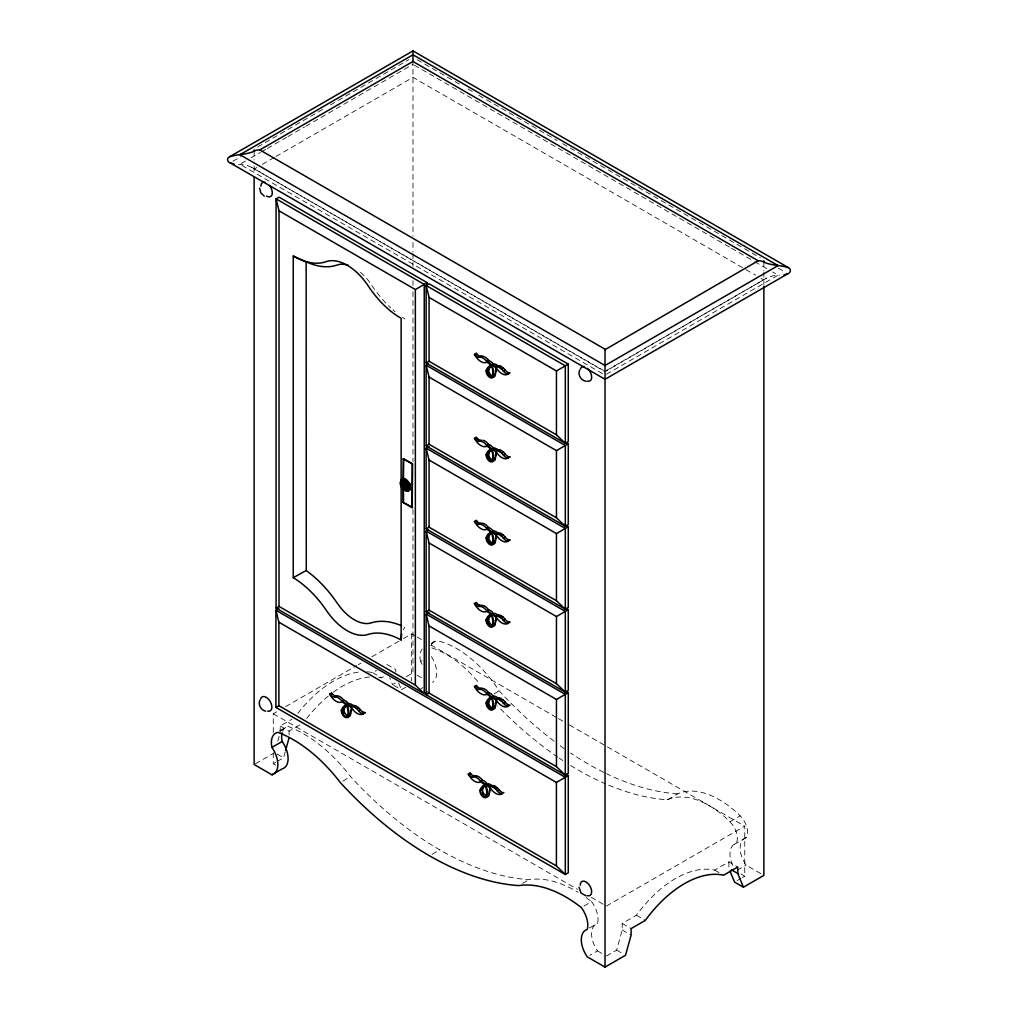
<?xml version="1.0" encoding="UTF-8"?>
<svg xmlns="http://www.w3.org/2000/svg" width="1018" height="1018" viewBox="0 0 1018 1018"><rect width="100%" height="100%" fill="white"/><g stroke="black" fill="none" stroke-linecap="round" stroke-linejoin="round"><path stroke-width="0.75" stroke-dasharray="5 3.75" d="M277.825 741.155L279.416 735.403M277.125 761.502L283.538 757.799L285.129 752.048M606.384 956.042L616.654 950.125L622.214 929.968L622.214 923.466L636.428 915.258A97.041 56.028 -60 0 1 714.674 870.085L728.901 861.864L737.783 867.005M403.281 629.748L404.795 627.215M238.428 164.369A18.731 15.295 0 0 0 239.904 164.292L246.738 165.349L251.395 167.207L605.023 371.659L766.605 278.079L772.573 275.891L778.096 275.165A18.731 15.295 0 0 0 779.572 275.229M232.868 161.264L241.126 156.505M257.618 146.974L324.984 108.073M330.494 104.905L408.854 59.655M245.402 161.124L239.904 164.292L603.776 374.369M250.899 157.943L260.506 152.395M261.88 151.606L266.003 149.226M267.378 148.424L286.605 137.328M287.979 136.539L304.471 127.021M305.845 126.219L412.977 64.363M254.131 169.077L256.867 167.499M262.351 164.343L274.669 157.217M276.043 156.428L412.977 77.368L744.603 268.828M606.384 370.577L766.605 278.079M606.397 374.293L778.096 275.165L772.598 271.997M273.282 732.476L273.282 713.733L277.392 711.366M285.613 706.619L356.847 665.492M358.221 664.703L360.957 663.112M371.914 656.788L402.059 639.393M403.433 638.604L411.641 633.858L415.764 636.225M280.217 732.515L280.217 726.012L291.848 719.293M366.785 671.804A97.041 56.028 -60 0 1 372.677 672.631L376.558 670.391M279.352 731.013L285.765 727.31M431.797 643.007L434.355 641.531M280.408 730.873L288.107 726.432A124.463 71.858 60 0 1 315.122 741.333L320.479 745.443A124.463 71.858 60 0 1 350.561 776.619A312.488 180.415 60 0 0 529.042 879.679A123.662 71.4 60 0 1 559.149 883.179L564.506 885.266A123.662 71.4 60 0 1 578.071 892.252M431.581 643.592L436.684 640.64A93.249 53.839 60 0 1 499.151 690.84A312.488 180.415 60 0 0 554.377 741.409M280.217 726.012L289.099 731.153L302.041 723.683M378.671 677.237A97.041 56.028 -60 0 1 381.572 677.772L385.44 675.532M422.254 664.334A20.958 12.101 60 0 0 420.536 661.598L423.094 660.122M255.505 763.729L273.282 753.46M395.264 683.04L392.528 684.618L389.716 677.772M406.169 676.741L412.977 672.809L412.977 509.267M273.282 752.798L273.282 763.729L275.853 762.253M393.801 685.343L401.423 689.746L406.538 686.794M420.536 688.982L423.094 687.506M342.875 781.073L350.561 776.619M494.035 693.792L499.151 690.84M432.103 854.331L439.801 849.89M522.628 883.382L529.042 879.679M608.688 785.183A312.488 180.415 60 0 0 667.401 799.792L677.632 793.887A88.553 51.129 60 0 1 740.162 815.851A15.715 9.073 60 0 1 746.079 837.75A20.958 12.101 60 0 0 746.079 865.122L762.495 874.602M583.874 906.071L591.573 901.63A20.487 11.834 60 0 1 597.502 923.53A20.958 12.101 60 0 0 597.502 950.914L589.804 955.355M667.401 799.792A88.553 51.129 60 0 1 729.931 821.755L740.162 815.851M606.384 906.058L744.756 826.171L744.756 876.154L742.198 877.631M589.371 927.983L597.502 923.53M734.143 844.406L746.079 837.75M737.134 870.288L746.079 865.122M737.083 880.583L740.913 878.369M417.1 59.655L462.414 85.817M467.911 88.986L473.408 92.167M478.893 95.336L557.177 140.522M562.661 143.691L760.408 257.859M778.261 268.167L785.132 272.137M414.351 65.165L730.046 247.425M731.42 248.214L753.384 260.901M754.758 261.69L767.114 268.828M745.978 269.63L755.61 275.191M761.12 278.372L763.869 279.95M251.395 167.207L602.91 370.158M417.138 637.026L422.623 640.195M430.856 644.941L557.113 717.83M558.475 718.632L563.972 721.8M569.456 724.969L744.756 826.171M417.087 675.176L422.559 678.332M386.904 664.423L395.786 669.551L395.786 672.16M740.939 873.966L744.756 876.154M372.677 672.631L381.572 677.772M714.674 870.085L722.296 874.487M636.428 915.258L645.323 920.387M273.282 713.733L577.486 889.363M591.242 897.316L603.636 904.468M622.214 923.466L631.096 928.594M622.214 929.968L631.096 935.097M277.189 754.134L283.538 757.799M616.654 950.125L623.003 953.79M273.282 763.729L275.827 765.192M597.502 950.914L605.112 955.317M402.454 317.374L404.948 319.041M398.611 682.9L401.423 689.746M763.869 261.664L763.869 270.813M763.869 272.328L763.869 284.722M728.901 861.864L728.901 868.367M412.977 60.609L412.977 236.151M412.977 242.513L412.977 252.031M412.977 253.622L412.977 266.322M412.977 280.612L412.977 285.384M412.977 291.733L412.977 461.625M411.641 633.858L411.641 680.724M289.099 731.153L289.099 735.047M254.131 150.791L254.131 159.941M254.131 166.036L254.131 173.849M297.765 713.389A97.041 56.028 -60 0 1 360.563 671.88M360.385 272.29A39.091 22.574 60 0 1 368.872 281.184L373.899 288.387A81.071 46.803 60 0 0 390.734 307.907M395.035 311.737A81.071 46.803 60 0 1 392.872 309.866M586.19 897.609A123.662 71.4 60 0 1 591.573 901.63M282.533 731.331A20.487 11.834 60 0 1 288.107 726.432M306.647 718.517A97.041 56.028 -60 0 1 328.661 695.79M333.23 692.253A97.041 56.028 -60 0 1 369.445 677.021M420.536 661.598A20.487 11.834 60 0 1 422.241 649.09M431.797 647.932A93.249 53.839 60 0 1 479.885 684.172M605.926 784.013A312.488 180.415 60 0 1 570.513 765.434M562.865 760.561A312.488 180.415 60 0 1 559.047 758.003M557.775 757.137A312.488 180.415 60 0 1 497.624 705.945M729.931 821.755A15.715 9.073 60 0 1 735.861 843.655A20.958 12.101 60 0 0 734.143 868.29M431.365 656.585A20.958 12.101 60 0 1 432.485 682.327M431.123 645.552A20.487 11.834 60 0 1 436.684 640.64M677.632 793.887A312.488 180.415 60 0 1 606.461 773.68M603.687 772.318A312.488 180.415 60 0 1 570.551 752.964M564.201 748.599A312.488 180.415 60 0 1 559.124 744.96"/><path stroke-width="1.5" d="M259.717 188.215L260.799 192.873L264.286 196.13M579.064 887.2L580.909 892.951L586.101 895.865M401.13 481.489L401.13 318.278A72.685 41.967 60 0 1 367.931 285.498A47.49 27.422 60 0 0 326.447 261.55A73.563 42.463 60 0 1 293.248 256.002L293.248 577.677A79.811 46.077 60 0 1 326.447 610.52A47.808 27.601 60 0 0 367.931 634.481A79.811 46.077 60 0 1 401.13 639.953L401.639 633.832M402.237 486.897A8.742 1.845 -38.8 0 0 403.077 488.258L404.261 489.505A8.742 3.576 -48.4 0 1 402.364 487.024A8.742 5.052 -60 0 0 405.52 490.421C417.444 493.59 403.853 470.074 400.647 481.985A8.742 5.052 0 0 0 401.995 486.26M496.415 453.875L496.415 453.837A15.41 10.536 -73.6 0 1 495.384 457.985A5.281 3.054 60 0 1 492.661 460.887M351.07 709.724L350.854 710.513A15.13 10.371 -65.3 0 1 350.561 711.442M495.855 370.018L495.639 370.806A15.13 10.371 -65.3 0 1 495.346 371.735M495.855 454.015L495.639 454.804A15.13 10.371 -65.3 0 1 495.346 455.733M495.855 537.11L495.639 537.898A15.13 10.371 -65.3 0 1 495.346 538.827M495.766 619.249L495.562 620.038A15.13 10.371 -65.3 0 1 495.27 620.967M495.855 702.165L495.639 702.954A15.13 10.371 -65.3 0 1 495.346 703.883M489.658 789.739L489.442 790.528A15.13 10.371 -65.3 0 1 489.149 791.457M285.524 750.61L289.099 737.656M259.87 700.066C257.885 704.532 260.926 710.17 265.673 711.175M579.649 370.094C577.55 374.739 581.024 380.757 586.101 381.266M229.572 156.785C226.556 157.943 227.167 162.078 230.119 162.855L605.023 379.294L787.881 273.727C790.833 272.951 791.444 268.816 788.428 267.658L412.977 50.9L229.572 156.785C238.276 153.909 247.819 154.914 256.065 150.282A15.766 12.865 0 0 1 259.819 149.926L412.977 61.487L758.181 260.786A15.766 12.865 0 0 1 761.935 261.155C770.181 265.787 779.724 264.782 788.428 267.658M474.477 354.366A11.758 6.782 60 0 0 486.706 362.217A11.033 6.375 60 0 1 490.714 365.029L490.434 365.335A12.445 9.633 67.3 0 0 486.133 370.73A5.281 3.054 60 0 0 489.849 377.513A5.281 3.054 60 0 0 493.577 375.031A12.903 7.851 79.5 0 0 492.318 366.416L492.076 365.831A9.442 5.459 60 0 1 496.186 367.689A11.605 6.706 60 0 0 499.036 371.43L500.118 372.423A11.605 6.706 60 0 0 507.498 374.382L508.275 373.873A6.35 3.665 60 0 1 503.376 371.048A9.353 5.395 60 0 0 501.658 369.14L499.202 367.447A9.353 5.395 60 0 0 496.186 366.9A9.187 5.306 60 0 0 491.452 364.953A9.442 5.446 60 0 0 486.706 361.428A9.62 5.561 60 0 0 479.402 357.203A6.477 3.741 60 0 1 474.477 354.366L476.271 353.322A6.477 3.741 60 0 0 480.827 356.198M474.477 438.364A11.758 6.782 60 0 0 486.706 446.215A11.033 6.375 60 0 1 490.714 449.027L490.434 449.332A12.445 9.633 67.3 0 0 486.133 454.715A5.281 3.054 60 0 0 489.849 461.51A5.281 3.054 60 0 0 493.577 459.029A12.903 7.851 79.5 0 0 492.318 450.401L492.076 449.829A9.442 5.459 60 0 1 496.186 451.674A11.605 6.706 60 0 0 499.036 455.415L500.118 456.42A11.605 6.706 60 0 0 507.498 458.38L508.275 457.871A6.35 3.665 60 0 1 503.376 455.046A9.353 5.395 60 0 0 501.658 453.137L499.202 451.445A9.353 5.395 60 0 0 496.186 450.885A9.187 5.306 60 0 0 491.452 448.951A9.442 5.446 60 0 0 486.706 445.426A9.62 5.561 60 0 0 479.402 441.201A6.477 3.741 60 0 1 474.477 438.364L476.271 437.32A6.477 3.741 60 0 0 477.875 438.974M474.477 521.458A11.758 6.782 60 0 0 486.706 529.309A11.033 6.375 60 0 1 490.714 532.121L490.434 532.427A12.445 9.633 67.3 0 0 486.133 537.822A5.281 3.054 60 0 0 489.849 544.605A5.281 3.054 60 0 0 493.577 542.123A12.903 7.851 79.5 0 0 492.318 533.508L492.076 532.923A9.442 5.459 60 0 1 496.186 534.781A11.605 6.706 60 0 0 499.036 538.522L500.118 539.527A11.605 6.706 60 0 0 507.498 541.474L508.275 540.978A6.35 3.665 60 0 1 503.376 538.153A9.353 5.395 60 0 0 501.658 536.231L499.151 534.514A9.353 5.395 60 0 0 496.186 533.992A9.187 5.306 60 0 0 491.452 532.045A9.442 5.446 60 0 0 486.706 528.52A9.62 5.561 60 0 0 479.402 524.308A6.477 3.741 60 0 1 474.477 521.458L476.271 520.427A6.477 3.741 60 0 0 480.827 523.29M335.227 695.803A6.477 3.741 60 0 1 331.486 693.029L329.679 694.072A11.758 6.782 60 0 0 341.921 701.924A11.033 6.375 60 0 1 345.916 704.736L345.636 705.041A12.445 9.633 67.3 0 0 341.335 710.437A5.281 3.054 60 0 0 345.064 717.219A5.281 3.054 60 0 0 348.792 714.738A12.903 7.851 79.5 0 0 347.52 706.11L347.392 705.538A9.442 5.459 60 0 1 351.388 707.383A11.605 6.706 60 0 0 354.239 711.124L355.333 712.129A11.605 6.706 60 0 0 362.701 714.089L365.284 712.536M479.084 605.036A6.477 3.741 60 0 1 476.195 602.554L474.388 603.598A11.758 6.782 60 0 0 486.629 611.449A11.033 6.375 60 0 1 490.625 614.261L490.345 614.567A12.445 9.633 67.3 0 0 486.044 619.962A5.281 3.054 60 0 0 489.773 626.744A5.281 3.054 60 0 0 493.501 624.263A12.903 7.851 79.5 0 0 492.228 615.648L492.101 615.076A9.442 5.459 60 0 1 496.097 616.921A11.605 6.706 60 0 0 498.947 620.662L500.042 621.654A11.605 6.706 60 0 0 507.409 623.614L508.186 623.105A6.35 3.665 60 0 1 503.299 620.293A9.353 5.395 60 0 0 501.569 618.371L499.113 616.679L500.945 615.648L503.376 617.341A9.353 5.395 60 0 1 505.093 619.249A6.35 3.665 60 0 0 509.611 622.1M493.246 696.948L492.623 696.261L490.434 697.483A12.445 9.633 67.3 0 0 486.133 702.878A5.281 3.054 60 0 0 489.849 709.661A5.281 3.054 60 0 0 493.577 707.179A12.903 7.851 79.5 0 0 492.318 698.564L492.076 697.979A9.442 5.459 60 0 1 496.186 699.837A11.605 6.706 60 0 0 499.036 703.578L500.118 704.571A11.605 6.706 60 0 0 507.498 706.53L508.275 706.021A6.35 3.665 60 0 1 503.376 703.196A9.353 5.395 60 0 0 501.658 701.287L499.202 699.595A9.353 5.395 60 0 0 496.186 699.048A9.187 5.306 60 0 0 491.452 697.101A9.442 5.446 60 0 0 486.706 693.576A9.62 5.561 60 0 0 479.402 689.351A6.477 3.741 60 0 1 474.477 686.514L476.271 685.47A6.477 3.741 60 0 0 477.048 686.374M487.049 784.522L486.426 783.835L484.224 785.056A12.445 9.633 67.3 0 0 479.923 790.452A5.281 3.054 60 0 0 483.652 797.234A5.281 3.054 60 0 0 487.38 794.753A12.903 7.851 79.5 0 0 486.108 786.138L485.879 785.552A9.442 5.459 60 0 1 489.976 787.41A11.605 6.706 60 0 0 492.839 791.139L493.921 792.144A11.605 6.706 60 0 0 501.289 794.104L502.065 793.595A6.35 3.665 60 0 1 497.178 790.77A9.353 5.395 60 0 0 495.461 788.861L493.005 787.168A9.353 5.395 60 0 0 489.976 786.621A9.187 5.306 60 0 0 485.255 784.674A9.442 5.446 60 0 0 480.509 781.15A9.62 5.561 60 0 0 473.192 776.925A6.477 3.741 60 0 1 468.28 774.087L470.074 773.044A6.477 3.741 60 0 0 470.85 773.947M507.498 541.474L510.069 539.934M507.498 706.53L510.069 704.99M501.289 794.104L503.872 792.551M427.204 282.699L279.034 197.148L276.069 198.854L279.034 210.828L415.357 289.532L427.204 282.699L427.204 285.867M426.135 362.968L429.062 361.288L429.062 297.409L426.135 285.498L429.1 283.793L568.273 364.139L568.273 441.608L565.308 443.326L426.135 362.968L426.135 285.498L565.308 365.844L565.308 443.326L556.452 434.839L429.062 361.288M428.12 364.024L426.135 365.169L426.135 445.922L565.308 526.268L568.273 524.563L568.273 443.797L565.537 442.232M479.402 357.203L481.196 356.16A9.62 5.561 60 0 1 481.756 356.122M486.706 361.428L488.513 360.385A9.442 5.446 60 0 1 489.314 360.703M491.452 364.953L493.246 363.91A9.442 5.446 60 0 0 492.521 363.082M496.186 366.9L497.98 365.856A9.353 5.395 60 0 1 499.1 365.831M499.227 367.46L501.034 366.416L503.465 368.096A9.353 5.395 60 0 1 505.183 370.018A6.35 3.665 60 0 0 510.069 372.83L507.575 374.344M501.289 368.821L503.096 367.791M496.415 369.878A15.41 10.536 -73.6 0 1 495.384 373.988L492.827 374.599A11.669 7.075 80.5 0 0 491.452 365.844A10.956 8.577 67.7 0 0 486.884 371.163A4.212 2.43 60 0 0 489.849 376.52A4.212 2.43 60 0 0 492.827 374.599M503.376 371.048L505.183 370.018M403.103 479.134L403.497 458.698L412.595 463.954L412.201 507.689L403.103 502.434L403.103 488.449M426.135 445.922L429.062 444.242L429.062 377.067L426.135 365.169L565.308 445.515L565.308 526.268L556.452 517.793L429.062 444.242M429.062 297.409L556.452 370.959L568.273 364.139M429.1 446.406L426.135 448.111L426.135 528.876L565.308 609.222L568.273 607.517L568.273 526.751L564.176 524.385M758.181 260.786L605.023 349.67M403.103 458.927L412.595 463.954M479.402 441.201L481.196 440.158M401.385 487.189L402.135 486.744M402.848 486.337L408.969 482.799M408.498 484.441L409.86 483.665M408.562 484.975L409.91 484.186M486.706 445.426L488.513 444.382A9.442 5.446 60 0 1 490.129 445.133M486.706 446.215L488.513 445.171M491.452 448.951L493.246 447.907A9.442 5.446 60 0 0 490.536 445.388M403.103 502.434L412.595 507.46M496.186 450.885L497.98 449.854A9.353 5.395 60 0 1 500.945 450.363L502.218 451.101M499.227 451.458L501.034 450.414M501.289 452.819L503.096 451.776M495.384 457.985L492.827 458.596A11.669 7.075 80.5 0 0 491.452 449.829A10.956 8.577 67.7 0 0 486.884 455.161A4.212 2.43 60 0 0 489.849 460.518A4.212 2.43 60 0 0 492.827 458.596M503.376 455.046L505.183 454.003A6.35 3.665 60 0 0 506.353 455.3M507.575 458.329L510.069 456.827M427.204 691.973L424.239 693.678L276.069 608.128L279.034 606.423L279.034 210.828M278.881 608.522L275.916 610.24L275.916 707.421L565.308 874.5L568.273 872.795L568.273 775.601L565.524 774.024M429.062 377.067L556.452 450.618L568.273 443.797M426.135 528.876L429.062 527.184L429.062 460.021L426.135 448.111L565.308 528.457L565.308 609.222L556.452 600.735L429.062 527.184M428.12 529.92L426.135 531.065L426.135 611.831L565.308 692.176L568.273 690.458L568.273 609.706L565.537 608.128M479.402 524.308L481.196 523.265A9.62 5.561 60 0 1 488.513 527.489A9.442 5.446 60 0 1 493.246 531.014L491.452 532.045M486.706 528.52L488.513 527.489M496.186 533.992L497.98 532.948A9.353 5.395 60 0 1 498.527 532.898M499.227 534.552L501.034 533.508L503.465 535.201A9.353 5.395 60 0 1 505.183 537.11A6.35 3.665 60 0 0 509.7 539.973M501.289 535.926L503.096 534.883M496.415 536.982A15.41 10.536 -73.6 0 1 495.384 541.092L492.827 541.691A11.669 7.075 80.5 0 0 491.452 532.936A10.956 8.577 67.7 0 0 486.884 538.255A4.212 2.43 60 0 0 489.849 543.612A4.212 2.43 60 0 0 492.827 541.691M503.376 538.153L505.183 537.11M429.062 460.021L556.452 533.572L568.273 526.751M426.135 611.831L429.062 610.138L429.062 542.976L426.135 531.065L565.308 611.411L565.308 692.176L556.452 683.689L429.062 610.138M429.1 612.302L426.135 614.019L426.135 694.772L565.308 775.118L568.273 773.413L568.273 692.647L565.537 691.082M275.916 707.421L278.881 705.716L278.881 622.214L275.916 610.24L565.308 777.319L565.308 874.5L556.413 865.949L278.881 705.716M474.388 603.598A6.477 3.741 60 0 0 479.313 606.435L481.12 605.405A6.477 3.741 60 0 1 480.343 605.417M329.679 694.072A6.477 3.741 60 0 0 334.604 696.91L336.411 695.867M479.313 606.435A9.62 5.561 60 0 1 486.629 610.66L488.424 609.617A9.442 5.446 60 0 1 489.225 609.935M486.629 610.66A9.442 5.446 60 0 1 491.363 614.185L493.17 613.154A9.442 5.446 60 0 0 492.432 612.314M334.604 696.91A9.62 5.561 60 0 1 341.921 701.135L343.715 700.091A9.442 5.446 60 0 1 346.553 701.695M495.741 617.544L496.339 619.071A15.41 10.536 -73.6 0 1 495.295 623.22L492.75 623.83A4.212 2.43 60 0 1 489.773 625.752A4.212 2.43 60 0 1 486.795 620.395A10.956 8.577 67.7 0 1 491.363 615.076L493.17 614.032M491.999 615.063L493.794 614.032M491.363 614.185A9.187 5.306 60 0 1 496.097 616.132L497.891 615.088A9.353 5.395 60 0 1 499.622 615.165M282.177 741.486A20.958 12.101 60 0 1 282.177 768.857L271.921 774.787A20.958 12.101 60 0 0 271.921 747.403L282.177 741.486A20.487 11.834 60 0 1 282.075 732.756M341.921 701.135A9.442 5.446 60 0 1 346.654 704.66L348.461 703.616A9.187 5.306 60 0 1 353.195 705.563A9.353 5.395 60 0 1 355.524 705.818M347.291 705.538L349.085 704.494M501.212 618.066L503.007 617.023M347.418 705.003A10.956 8.577 67.7 0 0 343.893 709.826L341.335 710.437M346.654 704.66A9.187 5.306 60 0 1 351.388 706.594L353.195 705.563M503.299 620.293L505.093 619.249M351.388 706.594A9.353 5.395 60 0 1 354.353 707.116L356.236 706.123L358.667 707.803A9.353 5.395 60 0 1 360.385 709.711A6.35 3.665 60 0 0 362.828 711.964M356.504 708.528L358.298 707.497M507.486 623.576L509.993 622.074M354.442 707.166L356.86 708.846A9.353 5.395 60 0 1 358.591 710.755L360.385 709.711M362.777 714.038L364.571 713.007M429.062 542.976L556.452 616.526L568.273 609.706M426.135 694.772L429.062 693.093L429.062 625.917L426.135 614.019L565.308 694.365L565.308 775.118L556.452 766.643L429.062 693.093M479.402 689.351L481.196 688.321A9.62 5.561 60 0 1 482.952 688.41M486.706 693.576L488.513 692.533A9.442 5.446 60 0 1 493.246 696.058L491.452 697.101M496.186 699.048L497.98 698.004A9.353 5.395 60 0 1 499.1 697.979M499.227 699.608L501.034 698.564L503.465 700.257A9.353 5.395 60 0 1 505.183 702.165A6.35 3.665 60 0 0 505.552 702.624M501.289 700.969L503.096 699.939M496.415 702.038A15.41 10.536 -73.6 0 1 495.384 706.136L492.827 706.746A11.669 7.075 80.5 0 0 491.452 697.992A10.956 8.577 67.7 0 0 486.884 703.311A4.212 2.43 60 0 0 489.849 708.668A4.212 2.43 60 0 0 492.827 706.746M503.376 703.196L505.183 702.165M429.062 625.917L556.452 699.468L568.273 692.647M473.192 776.925L474.999 775.881A9.62 5.561 60 0 1 476.755 775.983M480.509 781.15L482.316 780.106A9.442 5.446 60 0 1 487.049 783.631L485.255 784.674M489.976 786.621L491.783 785.578A9.353 5.395 60 0 1 494.748 786.087L497.255 787.817A9.353 5.395 60 0 1 498.985 789.739A6.35 3.665 60 0 0 499.354 790.197M493.03 787.181L494.837 786.138M495.092 788.543L496.899 787.512M488.029 785.031A12.42 7.164 60 0 1 489.633 788.034L490.218 789.561A15.41 10.536 -73.6 0 1 489.187 793.709L486.629 794.32A11.669 7.075 80.5 0 0 485.255 785.565A10.956 8.577 67.7 0 0 480.674 790.884A4.212 2.43 60 0 0 483.652 796.241A4.212 2.43 60 0 0 486.629 794.32M497.178 790.77L498.985 789.739M278.881 622.214L556.413 782.448L568.273 775.601M271.921 747.403A20.487 11.834 60 0 1 277.838 732.349A124.463 71.858 60 0 1 304.866 747.25L310.223 751.36A124.463 71.858 60 0 1 340.305 782.549A312.488 180.415 60 0 0 518.786 885.596A123.662 71.4 60 0 1 548.893 889.096L554.25 891.183A123.662 71.4 60 0 1 581.316 907.56A20.487 11.834 60 0 1 587.233 929.459A20.958 12.101 60 0 0 587.233 956.831L605.023 967.1L625.536 955.253L631.096 935.097L631.096 928.594L645.323 920.387A97.041 56.028 -60 0 1 723.556 875.213L737.783 867.005L737.783 873.508L743.42 887.2L763.869 875.391L763.869 286.3M293.248 577.677L306.291 570.487L306.151 261.753L307.003 262.16A81.949 47.312 60 0 0 334.68 265.736L339.732 264.375A39.091 22.574 60 0 1 348.22 265.253M306.291 570.487L307.092 571.2A88.197 50.925 60 0 1 334.54 599.322L339.719 606.575A39.422 22.752 60 0 0 368.885 623.423L374.064 622.138A88.197 50.925 60 0 1 401.512 625.714M492.623 364.113L493.246 364.8A10.956 8.577 67.7 0 0 492.725 365.029M492.623 531.205L493.246 531.892M787.881 273.727L783.936 274.885M234.064 164.013L230.119 162.855M500.996 366.404L500.945 366.378A9.353 5.395 60 0 0 499.711 365.933M500.996 533.508L500.945 533.47A9.353 5.395 60 0 0 499.711 533.025M500.945 615.648L500.92 615.635A9.353 5.395 60 0 0 500.232 615.356M500.996 698.552L500.945 698.526A9.353 5.395 60 0 0 499.711 698.081M293.248 256.002L306.291 261.995M490.434 365.335L492.318 366.416M490.434 449.332L492.318 450.401M490.434 532.427L492.318 533.508M490.345 614.567L492.228 615.648M490.434 697.483L492.318 698.564M345.636 705.041L347.52 706.11M484.224 785.056L486.108 786.138M259.819 149.913L605.023 349.212L605.023 967.1M487.927 369.687L488.678 370.119A4.212 2.43 60 0 0 490.116 374.102A4.212 2.43 60 0 0 493.196 375.871M486.133 370.73L488.678 370.119A10.956 8.577 67.7 0 1 492.216 365.297M487.927 453.684L488.678 454.117A4.212 2.43 60 0 0 490.116 458.087A4.212 2.43 60 0 0 493.196 459.869M486.133 454.715L488.678 454.117A10.956 8.577 67.7 0 1 492.216 449.294M487.927 536.779L488.678 537.224A4.212 2.43 60 0 0 490.116 541.194A4.212 2.43 60 0 0 493.196 542.976M486.133 537.822L488.678 537.224A10.956 8.577 67.7 0 1 491.261 533.063M487.838 618.919L488.602 619.351A4.212 2.43 60 0 0 490.027 623.334A4.212 2.43 60 0 0 493.106 625.116M486.044 619.962L488.602 619.351A10.956 8.577 67.7 0 1 492.127 614.528M487.927 701.835L488.678 702.267A4.212 2.43 60 0 0 490.116 706.25A4.212 2.43 60 0 0 493.196 708.019M486.133 702.878L488.678 702.267A10.956 8.577 67.7 0 1 491.719 697.763M279.034 606.423L415.357 685.127L424.239 693.678L424.239 284.404L276.069 198.854L276.069 608.128M424.264 692.456L427 694.047M731.433 869.843L737.783 873.508M743.42 887.2L734.525 882.059L730.021 871.115M481.73 789.408L482.481 789.841A4.212 2.43 60 0 0 483.919 793.824A4.212 2.43 60 0 0 486.998 795.592M348.041 714.305A4.212 2.43 60 0 1 345.064 716.227A4.212 2.43 60 0 1 342.086 710.869A10.956 8.577 67.7 0 1 346.654 705.538A11.669 7.075 80.5 0 1 348.041 714.305L350.586 713.694A15.41 10.536 -73.6 0 0 351.617 709.584L351.032 708.019M479.923 790.452L482.481 789.841A10.956 8.577 67.7 0 1 485.522 785.336M271.921 774.787L254.131 764.518L254.131 177.017M502.841 451.572L503.465 452.094A9.353 5.395 60 0 1 505.183 454.003M490.829 697.292L490.714 697.177A11.033 6.375 60 0 0 486.706 694.365A11.758 6.782 60 0 1 474.477 686.514M484.619 784.865L484.504 784.751A11.033 6.375 60 0 0 480.509 781.939A11.758 6.782 60 0 1 468.28 774.087M496.148 369.089L495.83 368.312A12.42 7.164 60 0 0 494.672 366.035M496.148 453.086L495.83 452.31A12.42 7.164 60 0 0 495.473 451.534M496.148 536.193L495.83 535.404A12.42 7.164 60 0 0 494.672 533.127M496.148 701.237L495.83 700.46A12.42 7.164 60 0 0 495.473 699.697M763.869 260.786L763.869 261.664M556.452 370.959L556.452 434.839M556.452 450.618L556.452 517.793M556.452 533.572L556.452 600.735M556.452 616.526L556.452 683.689M556.452 699.468L556.452 766.643M556.413 782.448L556.413 865.949M415.357 289.532L415.357 685.127M412.977 50.9L412.977 61.487M412.201 464.195L412.201 507.689M403.497 458.698L403.497 478.905M403.497 488.22L403.497 502.205M401.13 484.67L401.13 639.953M254.131 149.913L254.131 150.791M494.583 615.266A12.42 7.164 60 0 1 495.397 616.781M490.052 610.367A9.442 5.446 60 0 1 492.05 611.933M494.672 613.294A9.187 5.306 60 0 1 496.275 613.956M497.089 614.465A9.187 5.306 60 0 1 497.891 615.088M496.097 616.132A9.353 5.395 60 0 1 499.062 616.654M481.667 605.354A9.62 5.561 60 0 1 484.123 605.939M484.772 606.283A9.62 5.561 60 0 1 488.424 609.617M479.936 605.341A6.477 3.741 60 0 1 479.516 605.214M494.481 623.69A4.212 2.43 60 0 1 494.214 624.403M491.363 615.076A11.669 7.075 80.5 0 1 492.75 623.83M488.093 618.206A12.445 9.633 67.3 0 1 488.385 617.519M489.098 616.246A12.445 9.633 67.3 0 1 490.994 614.236M495.295 623.22A5.281 3.054 60 0 1 492.585 626.134M489.62 623.945A5.281 3.054 60 0 1 488.246 621.438M476.984 603.979A11.758 6.782 60 0 1 476.195 602.554M494.672 698.183A12.42 7.164 60 0 1 495.092 698.933M493.984 696.07A9.187 5.306 60 0 1 497.98 698.004M483.575 688.601A9.62 5.561 60 0 1 488.513 692.533M481.196 688.321A6.477 3.741 60 0 1 477.455 686.768M488.805 699.773A12.445 9.633 67.3 0 1 491.083 697.152M495.384 706.136A5.281 3.054 60 0 1 492.661 709.037M490.638 707.879A5.281 3.054 60 0 1 488.92 705.665M488.335 704.354A5.281 3.054 60 0 1 487.991 703.044M477.06 686.895A11.758 6.782 60 0 1 476.271 685.47M488.92 693.5A11.033 6.375 60 0 1 489.314 693.703M508.478 704.812A6.35 3.665 60 0 1 506.773 703.82M506.353 703.463A6.35 3.665 60 0 1 505.946 703.056M490.638 542.823A5.281 3.054 60 0 1 487.991 538M495.384 541.092A5.281 3.054 60 0 1 493.603 544.057M488.182 536.066A12.445 9.633 67.3 0 1 491.083 532.096M477.06 521.84A11.758 6.782 60 0 1 476.271 520.427M493.984 531.014A9.187 5.306 60 0 1 497.98 532.948M490.638 459.716A5.281 3.054 60 0 1 488.92 457.502M488.335 456.204A5.281 3.054 60 0 1 487.991 454.893M509.7 456.866A6.35 3.665 60 0 1 508.898 456.777M508.478 456.649A6.35 3.665 60 0 1 506.773 455.67M482.952 440.26A9.62 5.561 60 0 1 484.861 441.036M485.497 441.443A9.62 5.561 60 0 1 487.953 443.695M494.57 458.444A4.212 2.43 60 0 1 494.29 459.156M488.182 452.959A12.445 9.633 67.3 0 1 488.475 452.272M488.805 451.623A12.445 9.633 67.3 0 1 491.083 449.002M480.025 440.094A6.477 3.741 60 0 1 478.307 439.292M477.06 438.733A11.758 6.782 60 0 1 476.271 437.32M493.615 447.895A9.187 5.306 60 0 1 495.155 448.174M495.957 448.505A9.187 5.306 60 0 1 497.178 449.231M497.586 449.523A9.187 5.306 60 0 1 497.98 449.854M494.226 449.307A12.42 7.164 60 0 1 495.092 450.77M491.656 376.469A5.281 3.054 60 0 1 487.991 370.896M495.384 373.988A5.281 3.054 60 0 1 493.603 376.965M489.722 360.906A9.442 5.446 60 0 1 492.139 362.688M477.06 354.748A11.758 6.782 60 0 1 476.271 353.322M482.341 356.147A9.62 5.561 60 0 1 488.513 360.385M493.984 363.922A9.187 5.306 60 0 1 496.364 364.724M496.771 364.966A9.187 5.306 60 0 1 497.98 365.856M488.182 368.974A12.445 9.633 67.3 0 1 491.083 365.004M474.999 775.881A6.477 3.741 60 0 1 471.258 774.342M481.972 788.683A12.445 9.633 67.3 0 1 484.886 784.725M489.187 793.709A5.281 3.054 60 0 1 486.464 796.61M483.512 794.434A5.281 3.054 60 0 1 482.723 793.238M470.863 774.469A11.758 6.782 60 0 1 470.074 773.044M487.787 783.644A9.187 5.306 60 0 1 491.376 785.247M477.378 776.174A9.62 5.561 60 0 1 478.651 776.772M479.3 777.167A9.62 5.561 60 0 1 482.316 780.106M488.436 793.276A4.212 2.43 60 0 1 488.093 794.893M502.281 792.386A6.35 3.665 60 0 1 500.576 791.393M500.156 791.037A6.35 3.665 60 0 1 499.749 790.63M348.398 715.578A4.212 2.43 60 0 1 345.318 713.796A4.212 2.43 60 0 1 343.893 709.826M349.772 714.152A4.212 2.43 60 0 0 349.836 713.262L350.586 713.694A5.281 3.054 60 0 1 347.876 716.596M336.958 695.828A9.62 5.561 60 0 1 343.715 700.091M346.947 702.038A9.442 5.446 60 0 1 348.461 703.616M332.275 694.441A11.758 6.782 60 0 1 331.486 693.029M364.902 712.575A6.35 3.665 60 0 1 363.261 712.193M363.477 713.58A6.35 3.665 60 0 1 358.591 710.755M344.122 713.211A5.281 3.054 60 0 1 343.537 711.913M344.389 706.721A12.445 9.633 67.3 0 1 346.845 704.329M349.429 705.016A12.42 7.164 60 0 1 350.688 707.243M407.836 481.514A2.367 1.374 60 0 1 409.465 483.894L409.516 484.428A2.367 1.374 60 0 1 409.287 485.255M409.796 485.688A5.624 2.8 -6.1 0 1 410.203 486.248M410.229 486.057A8.742 3.576 -11.6 0 1 402.975 486.668M409.745 484.415A8.742 1.845 -21.2 0 1 402.924 486.502M402.734 486.184A8.742 1.845 -38.8 0 1 407.964 481.323M402.619 486.057A8.742 3.576 -48.4 0 1 406.78 480.089M405.52 479.16A8.742 5.052 -60 0 0 402.492 485.968A8.742 6.184 -75 0 1 404.261 478.625M402.237 485.904A8.742 6.897 84.9 0 1 403.077 478.511M402.072 478.829A8.742 7.139 60 0 0 402.135 485.93A8.742 6.897 35.1 0 1 401.296 479.542M402.008 486.12A8.742 6.184 15 0 1 400.812 480.623M402.059 486.579A8.742 1.845 -21.2 0 1 401.296 485.166M406.78 490.956A8.742 6.184 -75 0 1 402.619 487.177M407.964 491.07A8.742 6.897 84.9 0 1 402.734 487.177M408.969 490.765A8.742 7.139 60 0 1 402.848 487.151M409.745 490.04A8.742 6.897 35.1 0 1 402.924 487.075M410.229 488.971A8.742 6.184 15 0 1 402.975 486.973M409.821 485.955A5.714 3.296 0 0 1 410.254 486.642M410.394 487.609A8.742 5.052 0 0 1 402.988 486.833M402.008 486.413A8.742 3.576 -11.6 0 1 400.532 484.161M260.672 698.984A8.068 4.657 60 0 1 270.215 701.542A8.068 4.657 60 0 1 267.658 711.086M580.26 885.202A8.068 4.657 60 0 1 585.465 881.652A8.068 4.657 60 0 1 591.573 890.597A8.068 4.657 60 0 1 587.437 895.713M269.452 185.467A8.068 4.657 60 0 1 272.111 194.4A8.068 4.657 60 0 1 266.601 196.105M260.901 186.23A8.068 4.657 60 0 1 265.125 182.311M587.437 368.389A8.068 4.657 60 0 1 591.662 377.194A8.068 4.657 60 0 1 587.437 381.114M580.451 369.012A8.068 4.657 60 0 1 584.485 366.684M412.977 54.781L239.904 154.711L605.023 365.5L778.096 265.583L412.977 54.781"/></g></svg>
